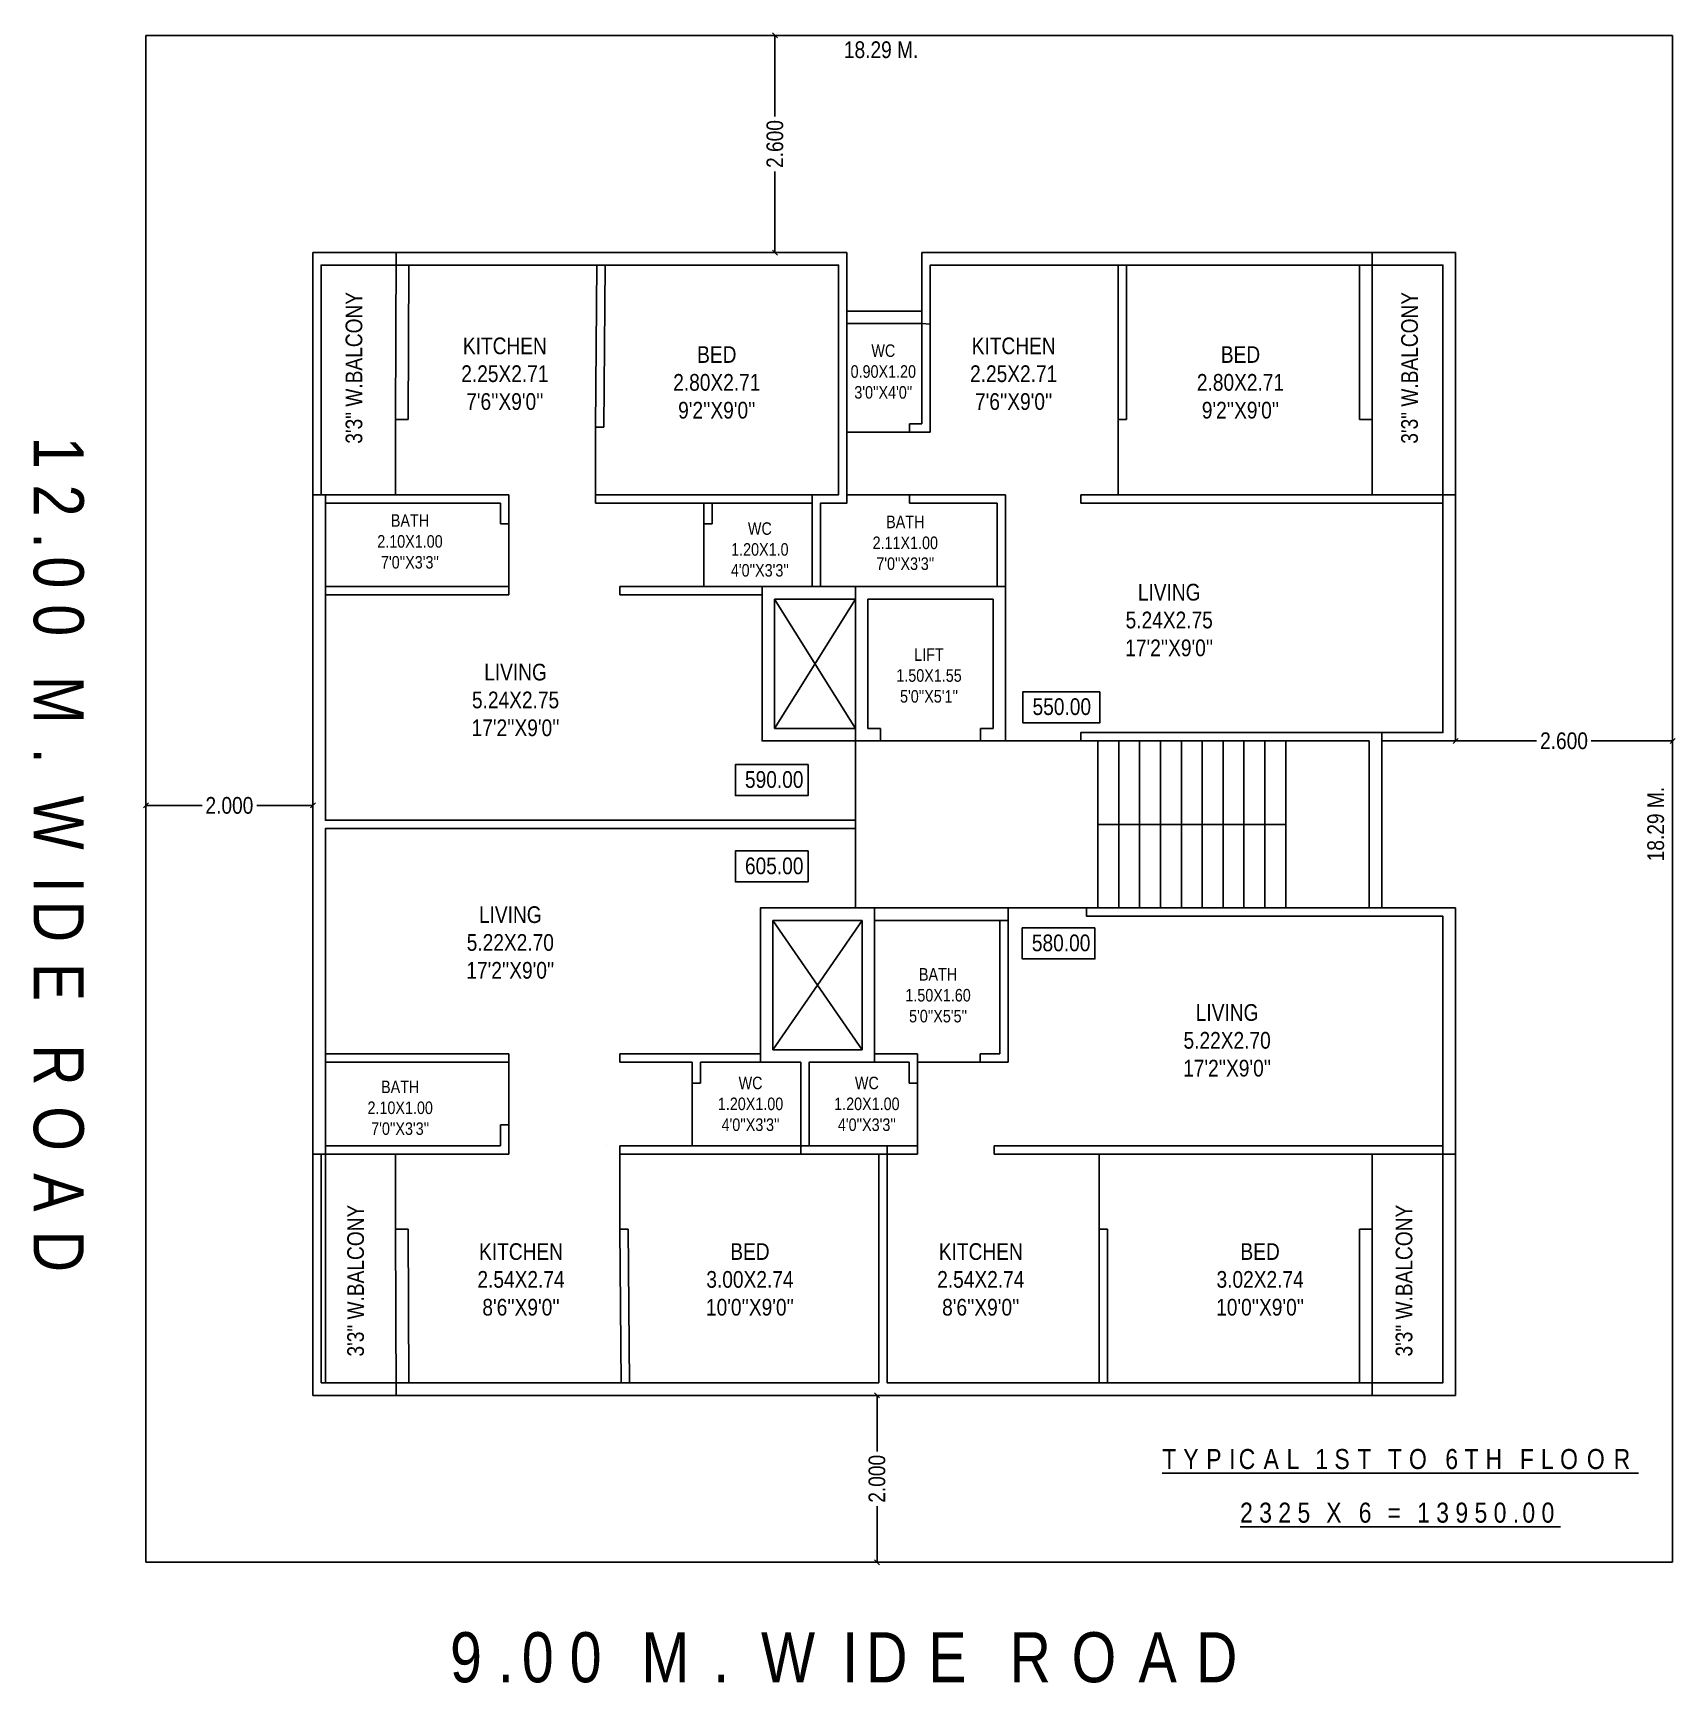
# Model space of a CAD drawing. Extents: x 2864.4 to 2884.1, y 1126.1 to 1145.9.
import ezdxf

# ---------------------------------------------------------------- set-up
doc = ezdxf.new("R2010")
doc.units = 0
doc.layers.get('0').update_dxf_attribs({"linetype": 'CONTINUOUS'})
doc.layers.get('DEFPOINTS').update_dxf_attribs({"linetype": 'CONTINUOUS'})
doc.layers.add('TEXT_', color=255, linetype='CONTINUOUS')
doc.layers.add('WALL', color=7, linetype='CONTINUOUS')
doc.styles.add('AN', font='ARIALN.TTF')
doc.dimstyles.new('DIM', dxfattribs={"dimtxt": 0.2, "dimasz": 0.06, "dimexe": 0.05, "dimexo": 0.3, "dimgap": 0.05, "dimtad": 0, "dimdec": 3, "dimlfac": -1, "dimzin": 1, "dimtxsty": 'AN', "dimblk1": 'OBLIQUE', "dimblk2": 'OBLIQUE', "dimsah": 1, "dimcen": 0.001, "dimse1": 1, "dimse2": 1, "dimclrd": 252, "dimclre": 256, "dimclrt": 1, "dimadec": 4, "dimazin": 3, "dimtfac": 1, "dimtdec": 3, "dimtofl": 0, "dimtmove": 0, "dimatfit": 3, "dimtolj": 1, "dimtzin": 1})

# ---------------------------------------------------------------- blocks, each defined once
blk = doc.blocks.new('_OBLIQUE')
at = {"color": 0, "linetype": 'BYBLOCK'}
blk.add_line((-0.5, -0.5), (0.5, 0.5), dxfattribs=at)
blk = doc.blocks.new('*D7')
at = {"color": 252}
for p, q in [((2873.279, 1145.884), (2873.279, 1144.912)), ((2873.279, 1143.284), (2873.279, 1144.256))]:
    blk.add_line(p, q, dxfattribs=at)
at = {"layer": 'DEFPOINTS', "color": 0}
for p in [(2873.279, 1145.884), (2873.279, 1143.284), (2873.279, 1143.284)]:
    blk.add_point(p, dxfattribs=at)
at = {"color": 252, "xscale": 0.06, "yscale": 0.06, "zscale": 0.06}
for p, rotation in [((2873.279, 1145.884), 90), ((2873.279, 1143.284), 270)]:
    blk.add_blockref('_OBLIQUE', p, dxfattribs=dict(at, rotation=rotation))
at = {"color": 1, "insert": (2873.279, 1144.584), "char_height": 0.2, "attachment_point": 5, "rotation": 90, "style": 'AN'}
blk.add_mtext('\\A1;2.600', dxfattribs=at)
blk = doc.blocks.new('*D8')
at = {"color": 252}
for p, q in [((2865.743, 1136.66), (2866.415, 1136.66)), ((2867.743, 1136.66), (2867.07, 1136.66))]:
    blk.add_line(p, q, dxfattribs=at)
at = {"layer": 'DEFPOINTS', "color": 0}
for p in [(2865.743, 1136.739), (2867.743, 1136.739), (2867.743, 1136.66)]:
    blk.add_point(p, dxfattribs=at)
at = {"color": 252, "xscale": 0.06, "yscale": 0.06, "zscale": 0.06, "rotation": 180}
blk.add_blockref('_OBLIQUE', (2865.743, 1136.66), dxfattribs=at)
at = {"color": 252, "xscale": 0.06, "yscale": 0.06, "zscale": 0.06}
blk.add_blockref('_OBLIQUE', (2867.743, 1136.66), dxfattribs=at)
at = {"color": 1, "insert": (2866.743, 1136.66), "char_height": 0.2, "attachment_point": 5, "style": 'AN'}
blk.add_mtext('\\A1;2.000', dxfattribs=at)
blk = doc.blocks.new('*D9')
at = {"color": 252}
for p, q in [((2881.433, 1137.434), (2882.405, 1137.434)), ((2884.033, 1137.434), (2883.06, 1137.434))]:
    blk.add_line(p, q, dxfattribs=at)
at = {"layer": 'DEFPOINTS', "color": 0}
for p in [(2881.433, 1137.434), (2884.033, 1137.434), (2884.033, 1137.434)]:
    blk.add_point(p, dxfattribs=at)
at = {"color": 252, "xscale": 0.06, "yscale": 0.06, "zscale": 0.06, "rotation": 180}
blk.add_blockref('_OBLIQUE', (2881.433, 1137.434), dxfattribs=at)
at = {"color": 252, "xscale": 0.06, "yscale": 0.06, "zscale": 0.06}
blk.add_blockref('_OBLIQUE', (2884.033, 1137.434), dxfattribs=at)
at = {"color": 1, "insert": (2882.733, 1137.434), "char_height": 0.2, "attachment_point": 5, "style": 'AN'}
blk.add_mtext('\\A1;2.600', dxfattribs=at)
blk = doc.blocks.new('*D10')
at = {"color": 252}
for p, q in [((2874.502, 1129.594), (2874.502, 1128.922)), ((2874.502, 1127.594), (2874.502, 1128.266))]:
    blk.add_line(p, q, dxfattribs=at)
at = {"layer": 'DEFPOINTS', "color": 0}
for p in [(2874.473, 1129.594), (2874.473, 1127.594), (2874.502, 1127.594)]:
    blk.add_point(p, dxfattribs=at)
at = {"color": 252, "xscale": 0.06, "yscale": 0.06, "zscale": 0.06}
for p, rotation in [((2874.502, 1129.594), 90), ((2874.502, 1127.594), 270)]:
    blk.add_blockref('_OBLIQUE', p, dxfattribs=dict(at, rotation=rotation))
at = {"color": 1, "insert": (2874.502, 1128.594), "char_height": 0.2, "attachment_point": 5, "rotation": 90, "style": 'AN'}
blk.add_mtext('\\A1;2.000', dxfattribs=at)

msp = doc.modelspace()

# ---------------------------------------------------------------- linework, layer by layer
for p, q in [((2884.0326, 1145.8837), (2865.7426, 1145.8837)), ((2865.7426, 1145.8837), (2865.7426, 1127.5937)), ((2884.0326, 1127.5937), (2884.0326, 1145.8837)), ((2868.7426, 1143.2837), (2868.7342, 1141.2832)), ((2874.1407, 1143.2837), (2874.1407, 1140.2831)), ((2875.0407, 1143.2837), (2875.0407, 1141.2331)), ((2880.4326, 1141.2827), (2880.4326, 1143.2837)), ((2868.8926, 1143.1337), (2868.8841, 1141.2832)), ((2868.8926, 1143.1337), (2871.1436, 1143.1337)), ((2871.2436, 1143.1337), (2874.0407, 1143.1337)), ((2874.0407, 1143.1337), (2874.0407, 1140.3831)), ((2875.1407, 1143.1337), (2877.3906, 1143.1337)), ((2875.1407, 1143.1337), (2875.1407, 1141.1331)), ((2877.3906, 1143.1337), (2877.3906, 1141.2827)), ((2877.4906, 1143.1337), (2880.2826, 1143.1337)), ((2877.4906, 1143.1337), (2877.4906, 1141.2827)), ((2880.2826, 1141.2827), (2880.2826, 1143.1337)), ((2874.1407, 1142.4331), (2875.0407, 1142.4331)), ((2868.7342, 1141.2832), (2868.8841, 1141.2832)), ((2871.1306, 1141.1927), (2871.2306, 1141.1927)), ((2874.8907, 1141.2331), (2875.0407, 1141.2331)), ((2874.8907, 1141.2331), (2874.8907, 1141.1331)), ((2874.8907, 1141.1331), (2875.1407, 1141.1331)), ((2867.7426, 1140.3832), (2870.0922, 1140.3832)), ((2867.7426, 1140.3832), (2867.7426, 1132.4832)), ((2870.0922, 1140.2832), (2870.0922, 1140.3832)), ((2871.1306, 1140.2832), (2871.1306, 1140.3832)), ((2871.1306, 1140.3831), (2874.0407, 1140.3831)), ((2874.8907, 1140.3831), (2876.0426, 1140.3831)), ((2874.8907, 1140.3831), (2874.8907, 1140.2831)), ((2876.0426, 1137.4337), (2876.0426, 1140.3831)), ((2876.9426, 1140.3831), (2876.9426, 1140.2827)), ((2867.8926, 1140.2832), (2869.9922, 1140.2832)), ((2867.8926, 1140.2832), (2867.8926, 1139.2832)), ((2869.9922, 1140.2832), (2869.9922, 1140.0332)), ((2870.0922, 1140.2832), (2870.0922, 1140.2832)), ((2870.0922, 1140.2832), (2870.0922, 1140.0332)), ((2871.1306, 1140.2832), (2871.1306, 1140.2832)), ((2871.1306, 1140.2832), (2873.7252, 1140.2831)), ((2872.4256, 1140.0332), (2872.4256, 1140.2832)), ((2872.5256, 1140.0332), (2872.5256, 1140.2832)), ((2873.7252, 1139.2832), (2873.7252, 1140.2831)), ((2873.8252, 1139.2832), (2873.8252, 1140.2831)), ((2873.8252, 1140.2831), (2874.1407, 1140.2831)), ((2874.8907, 1140.2831), (2875.9426, 1140.2831)), ((2875.9426, 1139.2831), (2875.9426, 1140.2831)), ((2870.0922, 1140.0332), (2869.9922, 1140.0332)), ((2867.8926, 1139.1832), (2867.8926, 1136.4837)), ((2870.0922, 1139.2832), (2870.0922, 1139.1832)), ((2871.4206, 1139.2832), (2871.4206, 1139.1832)), ((2873.1252, 1137.4337), (2873.1252, 1139.1832)), ((2873.2752, 1137.5837), (2873.2752, 1139.1332)), ((2874.2427, 1139.2832), (2874.2427, 1137.4337)), ((2874.3927, 1139.1332), (2874.3927, 1137.5837)), ((2875.8926, 1137.5837), (2875.8926, 1139.1331)), ((2874.5427, 1137.5837), (2874.5427, 1137.4337)), ((2875.7427, 1137.5837), (2875.7427, 1137.4337)), ((2876.9426, 1137.4337), (2876.9426, 1137.5337)), ((2876.9426, 1137.4337), (2876.9426, 1137.5337)), ((2880.5486, 1137.5337), (2880.5486, 1135.4337)), ((2880.3986, 1137.4337), (2880.3986, 1135.4337)), ((2867.8926, 1136.4837), (2874.2427, 1136.4837)), ((2867.8926, 1136.3837), (2874.2427, 1136.3837)), ((2867.8926, 1133.6832), (2867.8926, 1136.3837)), ((2874.2427, 1136.4837), (2874.2427, 1136.3837)), ((2874.2427, 1136.3837), (2874.2427, 1136.4837)), ((2873.1052, 1135.4337), (2874.4727, 1135.4337)), ((2873.1052, 1133.6832), (2873.1052, 1135.4337)), ((2874.3727, 1135.4337), (2874.3727, 1135.4337)), ((2874.4727, 1135.4337), (2874.4727, 1133.5832)), ((2876.0726, 1135.4337), (2876.0726, 1133.5832)), ((2877.0126, 1135.4337), (2877.0126, 1135.3337)), ((2881.4326, 1135.4337), (2881.4326, 1132.4832)), ((2873.2552, 1133.7332), (2873.2552, 1135.2837)), ((2874.3227, 1135.2837), (2874.3227, 1133.7332)), ((2875.9726, 1135.2837), (2875.9726, 1133.6832)), ((2881.2826, 1135.3337), (2881.2826, 1132.5832)), ((2867.8926, 1132.5832), (2867.8926, 1133.5832)), ((2870.0922, 1133.5832), (2870.0922, 1133.6832)), ((2871.422, 1133.5832), (2871.422, 1133.6833)), ((2872.2887, 1133.3332), (2872.2887, 1133.5832)), ((2872.3887, 1133.3332), (2872.3887, 1133.5832)), ((2873.5887, 1132.5832), (2873.5887, 1133.5832)), ((2873.6887, 1132.5832), (2873.6887, 1133.5832)), ((2874.8887, 1133.3332), (2874.8887, 1133.5832)), ((2874.9887, 1133.3332), (2874.9887, 1133.6832)), ((2875.7386, 1133.6832), (2875.7386, 1133.5832)), ((2872.2887, 1133.3332), (2872.3887, 1133.3332)), ((2874.8887, 1133.3332), (2874.9887, 1133.3332)), ((2869.9922, 1132.5832), (2869.9922, 1132.8332)), ((2870.0922, 1132.8332), (2869.9922, 1132.8332)), ((2870.0922, 1132.5832), (2870.0922, 1132.8332)), ((2867.7426, 1132.4832), (2870.0922, 1132.4832)), ((2867.8926, 1132.5832), (2869.9922, 1132.5832)), ((2870.0922, 1132.5832), (2870.0922, 1132.5832)), ((2870.0922, 1132.5832), (2870.0922, 1132.4832)), ((2871.2649, 1132.5832), (2871.2649, 1132.5832)), ((2871.4226, 1132.5832), (2874.9887, 1132.5832)), ((2871.4226, 1132.5832), (2871.4226, 1132.4832)), ((2871.4226, 1132.4832), (2874.3827, 1132.4832)), ((2874.5227, 1129.7437), (2874.5227, 1132.4832)), ((2874.6227, 1129.7437), (2874.6227, 1132.4832)), ((2874.9887, 1132.5832), (2874.9887, 1132.4832)), ((2875.9066, 1132.4832), (2875.9066, 1132.5832)), ((2868.7342, 1131.5832), (2868.8841, 1131.5832)), ((2868.7426, 1129.5937), (2868.7342, 1131.5832)), ((2868.8926, 1129.7437), (2868.8841, 1131.5832)), ((2871.4226, 1131.5832), (2871.5226, 1131.5832)), ((2877.1626, 1129.7437), (2877.1626, 1131.5832)), ((2877.2626, 1129.7437), (2877.2626, 1131.5832)), ((2880.2826, 1131.5832), (2880.2826, 1129.7437)), ((2880.4326, 1131.5832), (2880.4326, 1129.5937)), ((2868.8926, 1129.7437), (2871.4356, 1129.7437)), ((2871.5356, 1129.7437), (2874.5227, 1129.7437)), ((2874.6227, 1129.7437), (2877.1626, 1129.7437)), ((2877.2626, 1129.7437), (2880.2826, 1129.7437)), ((2865.7426, 1127.5937), (2884.0326, 1127.5937))]:
    msp.add_line(p, q)
at = {"color": 1}
for p, q in [((2867.7426, 1140.3832), (2867.7426, 1143.2837)), ((2867.7426, 1143.2837), (2868.7426, 1143.2837)), ((2880.4326, 1143.2837), (2881.4326, 1143.2837)), ((2881.4326, 1143.2837), (2881.4326, 1140.3827)), ((2867.8426, 1140.3832), (2867.8426, 1143.1337)), ((2867.8426, 1143.1337), (2868.7426, 1143.1337)), ((2880.4326, 1143.1337), (2881.2826, 1143.1337)), ((2881.2826, 1143.1337), (2881.2826, 1140.3827)), ((2874.8907, 1141.1331), (2874.1407, 1141.1331)), ((2877.3906, 1141.2827), (2877.3906, 1140.3827)), ((2880.4326, 1141.2827), (2880.4326, 1140.3827)), ((2874.8907, 1140.3831), (2874.1407, 1140.3831)), ((2873.2752, 1139.1332), (2874.2427, 1137.5837)), ((2873.2752, 1137.5837), (2874.2427, 1139.1332)), ((2874.2427, 1136.4837), (2874.2427, 1137.4337)), ((2876.0426, 1137.4337), (2876.9426, 1137.4337)), ((2877.1486, 1137.4337), (2877.1486, 1135.4337)), ((2877.3986, 1137.4337), (2877.3986, 1135.4337)), ((2877.6486, 1137.4337), (2877.6486, 1135.4337)), ((2877.8986, 1137.4337), (2877.8986, 1135.4337)), ((2878.1486, 1137.4337), (2878.1486, 1135.4337)), ((2878.3986, 1137.4337), (2878.3986, 1135.4337)), ((2878.6486, 1137.4337), (2878.6486, 1135.4337)), ((2878.8986, 1137.4337), (2878.8986, 1135.4337)), ((2879.1486, 1137.4337), (2879.1486, 1135.4337)), ((2879.3986, 1137.4337), (2879.3986, 1135.4337)), ((2874.2427, 1136.3837), (2874.2427, 1135.4337)), ((2877.1486, 1136.4337), (2879.3986, 1136.4337)), ((2876.0726, 1135.4337), (2877.0126, 1135.4337)), ((2873.2552, 1135.2837), (2874.3227, 1133.7332)), ((2873.2552, 1133.7332), (2874.3227, 1135.2837)), ((2874.9887, 1133.5832), (2875.7386, 1133.5832)), ((2872.2887, 1133.3332), (2872.2887, 1132.5832)), ((2874.9887, 1133.3332), (2874.9887, 1132.5832)), ((2867.7426, 1132.4832), (2867.7426, 1129.5937)), ((2867.8426, 1132.4832), (2867.8426, 1129.7437)), ((2868.7342, 1131.5832), (2868.7342, 1132.4832)), ((2871.4226, 1131.5832), (2871.4226, 1132.4832)), ((2877.1626, 1131.5832), (2877.1626, 1132.4832)), ((2880.4326, 1131.5832), (2880.4326, 1132.4832)), ((2881.2826, 1132.4832), (2881.2826, 1129.7437)), ((2881.4326, 1132.4832), (2881.4326, 1129.5937)), ((2867.8426, 1129.7437), (2868.7426, 1129.7437)), ((2880.4326, 1129.7437), (2881.2826, 1129.7437)), ((2867.7426, 1129.5937), (2868.7426, 1129.5937)), ((2880.4326, 1129.5937), (2881.4326, 1129.5937))]:
    msp.add_line(p, q, dxfattribs=at)
at = {"color": 0, "linetype": 'CONTINUOUS'}
for p, q in [((2874.1407, 1143.2837), (2868.7426, 1143.2837)), ((2880.4326, 1143.2837), (2875.0407, 1143.2837)), ((2871.1436, 1143.1337), (2871.1306, 1141.1927)), ((2871.2436, 1143.1337), (2871.2306, 1141.1927)), ((2875.0407, 1142.5831), (2874.1407, 1142.5831)), ((2872.4256, 1140.0332), (2872.5256, 1140.0332)), ((2867.8926, 1139.2832), (2870.0922, 1139.2832)), ((2867.8926, 1139.1832), (2870.0922, 1139.1832)), ((2871.4206, 1139.2832), (2874.7427, 1139.2831)), ((2871.4206, 1139.1832), (2873.1252, 1139.1832)), ((2873.2752, 1139.1332), (2874.2427, 1139.1332)), ((2867.8926, 1133.6832), (2870.0922, 1133.6832)), ((2867.8926, 1133.5832), (2870.0922, 1133.5832)), ((2871.422, 1133.6832), (2873.1052, 1133.6832)), ((2871.422, 1133.5832), (2872.2887, 1133.5832)), ((2872.3887, 1133.5832), (2873.5887, 1133.5832)), ((2873.2552, 1133.7332), (2874.3227, 1133.7332)), ((2873.6887, 1133.5832), (2874.8887, 1133.5832)), ((2874.4727, 1133.6832), (2874.9887, 1133.6832)), ((2871.4356, 1129.7437), (2871.4226, 1131.5832)), ((2871.5356, 1129.7437), (2871.5226, 1131.5832)), ((2874.4726, 1129.5937), (2868.7426, 1129.5937)), ((2876.6726, 1129.5937), (2874.4726, 1129.5937)), ((2880.4326, 1129.5937), (2876.6726, 1129.5937))]:
    msp.add_line(p, q, dxfattribs=at)
at = {"color": 1, "linetype": 'CONTINUOUS'}
for p, q in [((2868.7342, 1141.2832), (2868.7342, 1140.3832)), ((2871.1306, 1141.1927), (2871.1306, 1140.3831)), ((2870.0922, 1140.0332), (2870.0922, 1139.2832)), ((2872.4256, 1140.0332), (2872.4256, 1139.2832)), ((2870.0922, 1132.8332), (2870.0922, 1133.5832))]:
    msp.add_line(p, q, dxfattribs=at)
at = {"linetype": 'CONTINUOUS'}
for p, q in [((2877.4906, 1141.2827), (2877.3906, 1141.2827)), ((2880.4326, 1141.2827), (2880.2826, 1141.2827)), ((2881.4326, 1140.3827), (2876.9426, 1140.3827)), ((2881.2826, 1140.2827), (2876.9426, 1140.2827)), ((2875.8926, 1139.1331), (2874.3927, 1139.1331)), ((2876.0426, 1139.2831), (2874.7427, 1139.2831)), ((2874.2427, 1137.5837), (2873.2752, 1137.5837)), ((2874.5427, 1137.5837), (2874.3927, 1137.5837)), ((2875.8926, 1137.5837), (2875.7427, 1137.5837)), ((2880.5486, 1137.5337), (2876.9426, 1137.5337)), ((2874.2427, 1137.4337), (2873.1252, 1137.4337)), ((2876.0426, 1137.4337), (2874.2427, 1137.4337)), ((2880.3986, 1137.4337), (2876.9426, 1137.4337)), ((2876.0726, 1135.4337), (2874.4727, 1135.4337)), ((2881.4326, 1135.4337), (2877.0126, 1135.4337)), ((2874.3227, 1135.2837), (2873.2552, 1135.2837)), ((2875.9726, 1135.2837), (2874.4727, 1135.2837)), ((2881.2826, 1135.3337), (2877.0126, 1135.3337)), ((2875.9726, 1133.6832), (2875.7386, 1133.6832)), ((2876.0726, 1133.5832), (2875.7386, 1133.5832)), ((2874.9887, 1132.4832), (2874.3827, 1132.4832)), ((2881.2826, 1132.5832), (2875.9066, 1132.5832)), ((2881.4326, 1132.4832), (2875.9066, 1132.4832)), ((2877.2626, 1131.5832), (2877.1626, 1131.5832)), ((2880.4326, 1131.5832), (2880.2826, 1131.5832))]:
    msp.add_line(p, q, dxfattribs=at)
at = {"color": 7}
for p, q in [((2881.4326, 1137.4337), (2881.4326, 1140.3827)), ((2881.2826, 1137.5337), (2881.2826, 1140.2827)), ((2880.5486, 1137.5337), (2881.2826, 1137.5337)), ((2881.4326, 1137.4337), (2880.5486, 1137.4337))]:
    msp.add_line(p, q, dxfattribs=at)
at = {"color": 1}
for points in [[(2874.2427, 1137.4337), (2874.2427, 1136.4837), (2867.8926, 1136.4837), (2867.8926, 1140.3832), (2867.8426, 1140.3832), (2867.8426, 1143.1337), (2874.0407, 1143.1337), (2874.0407, 1140.3831), (2873.7252, 1140.3831), (2873.7252, 1139.2832), (2873.1263, 1139.2832), (2873.1252, 1137.4337)], [(2877.173, 1138.0232), (2876.2509, 1138.0232), (2876.2509, 1137.6518), (2877.173, 1137.6518)], [(2873.6762, 1137.1506), (2872.8054, 1137.1506), (2872.8054, 1136.7791), (2873.6762, 1136.7791)], [(2873.6762, 1136.1161), (2872.8054, 1136.1161), (2872.8054, 1135.7446), (2873.6762, 1135.7446)], [(2877.1135, 1135.1934), (2876.2427, 1135.1934), (2876.2427, 1134.8219), (2877.1135, 1134.8219)]]:
    msp.add_lwpolyline(points, close=True, dxfattribs=at)
for points in [[(2876.0426, 1137.4337), (2876.9426, 1137.4337), (2876.9426, 1137.5337), (2881.2826, 1137.5337), (2881.2826, 1143.1337), (2875.1407, 1143.1337), (2875.1407, 1142.4267), (2875.0407, 1142.4331), (2874.1407, 1142.4331), (2874.1407, 1140.2831), (2873.8252, 1140.2831), (2873.8252, 1139.2832), (2876.0426, 1139.2831)], [(2874.2427, 1135.4337), (2874.2427, 1136.3837), (2867.8926, 1136.3837), (2867.8926, 1129.7437), (2874.5227, 1129.7437), (2874.5227, 1132.4832), (2873.5887, 1132.4832), (2873.5887, 1133.5832), (2873.1052, 1133.5832), (2873.1052, 1135.4337)], [(2876.0726, 1135.4337), (2877.0126, 1135.4337), (2877.0126, 1135.3337), (2881.2826, 1135.3337), (2881.2826, 1129.7437), (2874.6227, 1129.7437), (2874.6227, 1132.5832), (2873.6887, 1132.5832), (2873.6887, 1133.5832), (2874.4727, 1133.5832), (2874.4727, 1135.2837), (2876.0726, 1135.2837)]]:
    msp.add_lwpolyline(points, close=True)

# ---------------------------------------------------------------- texts
at = {"color": 0, "linetype": 'BYBLOCK', "insert": (2864.3901, 1135.9501), "char_height": 0.6, "width": 9.888969, "attachment_point": 8, "rotation": 270, "style": 'AN'}
msp.add_mtext('{\\T1.5;12.00 M. WIDE ROAD}', dxfattribs=at)
at = {"color": 7, "linetype": 'BYBLOCK', "char_height": 0.24, "width": 7.911176, "attachment_point": 8, "style": 'AN'}
for s, insert in [('{\\T1.5;\\LTYPICAL 1ST TO 6TH FLOOR}', (2880.7722, 1128.7074)), ('{\\T1.5;\\L2325 X 6 = 13950.00}', (2880.7722, 1128.065))]:
    msp.add_mtext(s, dxfattribs=dict(at, insert=insert))
at = {"color": 0, "linetype": 'BYBLOCK', "insert": (2874.2269, 1126.1477), "char_height": 0.6, "width": 9.888969, "attachment_point": 8, "style": 'AN'}
msp.add_mtext('{\\T1.5;9.00 M. WIDE ROAD}', dxfattribs=at)
at = {"layer": 'TEXT_', "linetype": 'CONTINUOUS', "style": 'AN'}
for p in [(2868.3353, 1140.9933), (2880.9821, 1140.9933), (2868.3549, 1130.0584), (2880.916, 1130.0584)]:
    msp.add_text('3\'3" W.BALCONY', height=0.2, rotation=90, dxfattribs=at).set_placement(p)
at = {"layer": 'TEXT_', "color": 0, "char_height": 0.2, "width": 1.495383, "attachment_point": 5, "style": 'AN'}
for s, insert, rotation in [('18.29 M.', (2874.5512, 1145.7122), 359.99898), ('550.00', (2876.7159, 1137.8423), 359.99898), ('590.00', (2873.2704, 1136.9697), 359.99898), ('18.29 M.', (2883.8322, 1136.4367), 89.99898), ('605.00', (2873.2704, 1135.9351), 359.99898), ('580.00', (2876.7077, 1135.0124), 359.99898)]:
    msp.add_mtext(s, dxfattribs=dict(at, insert=insert, rotation=rotation))
at = {"layer": 'TEXT_', "linetype": 'CONTINUOUS', "char_height": 0.15, "attachment_point": 8, "style": 'AN'}
for s, insert, width in [("WC\\P0.90X1.20\\P3'0''X4'0''", (2874.5775, 1141.5313), 2.304721), ("BATH\\P2.10X1.00\\P7'0''X3'3''", (2868.9065, 1139.4961), 2.071721), ("BATH\\P2.11X1.00\\P7'0''X3'3''", (2874.8409, 1139.4793), 2.341721), ("WC\\P1.20X1.0\\P4'0''X3'3''", (2873.0985, 1139.4001), 2.071721), ("LIFT\\P1.50X1.55\\P5'0''X5'1''", (2875.1253, 1137.8899), 2.371721), ("BATH\\P1.50X1.60\\P5'0''X5'5''", (2875.2336, 1134.0596), 2.071721), ("WC\\P1.20X1.00\\P4'0''X3'3''", (2872.987, 1132.7584), 2.071721), ("WC\\P1.20X1.00\\P4'0''X3'3''", (2874.3805, 1132.7584), 2.071721), ("BATH\\P2.10X1.00\\P7'0''X3'3''", (2868.7893, 1132.7115), 2.071721)]:
    msp.add_mtext(s, dxfattribs=dict(at, insert=insert, width=width))
at = {"layer": 'WALL', "char_height": 0.2, "attachment_point": 2, "style": 'AN'}
for s, insert, width in [("KITCHEN\\P2.25X2.71\\P7'6''X9'0''", (2870.0432, 1142.2659), 1.171721), ("BED\\P2.80X2.71\\P9'2''X9'0''", (2872.5826, 1142.1621), 1.791721), ("KITCHEN\\P2.25X2.71\\P7'6''X9'0''", (2876.1393, 1142.2659), 1.171721), ("BED\\P2.80X2.71\\P9'2''X9'0''", (2878.8566, 1142.1621), 1.791721), ("LIVING\\P5.24X2.75\\P17'2''X9'0''", (2878.0027, 1139.315), 1.471721), ("LIVING\\P5.24X2.75\\P17'2''X9'0''", (2870.1715, 1138.3576), 1.471721), ("LIVING\\P5.22X2.70\\P17'2''X9'0''", (2870.1087, 1135.4522), 1.761721), ("LIVING\\P5.22X2.70\\P17'2''X9'0''", (2878.6966, 1134.28), 1.761721), ("KITCHEN\\P2.54X2.74\\P8'6''X9'0''", (2870.2369, 1131.4161), 1.471721), ("BED\\P3.00X2.74\\P10'0''X9'0''", (2872.9796, 1131.4161), 1.471721), ("KITCHEN\\P2.54X2.74\\P8'6''X9'0''", (2875.7453, 1131.4161), 1.471721), ("BED\\P3.02X2.74\\P10'0''X9'0''", (2879.0919, 1131.4161), 1.471721)]:
    msp.add_mtext(s, dxfattribs=dict(at, insert=insert, width=width))

# ---------------------------------------------------------------- dimensions: what is measured, and where the dimension line sits
for base, p1, p2, angle, picture, middle in [((2873.2792, 1143.2837), (2873.2792, 1145.8837), (2873.2792, 1143.2837), 90, '*D7', (2873.2792, 1144.5837)), ((2884.0326, 1137.4337), (2881.4326, 1137.4337), (2884.0326, 1137.4337), 0, '*D9', (2882.7326, 1137.4337)), ((2867.7426, 1136.6596), (2865.7426, 1136.7387), (2867.7426, 1136.7387), 0, '*D8', (2866.7426, 1136.6596)), ((2874.5016, 1127.5937), (2874.4726, 1129.5937), (2874.4726, 1127.5937), 90, '*D10', (2874.5016, 1128.5937))]:
    dim = msp.add_linear_dim(base=base, p1=p1, p2=p2, angle=angle, dimstyle='DIM')
    dim.commit()
    dim.dimension.update_dxf_attribs({"geometry": picture, "text_midpoint": middle})

doc.saveas('drawing.dxf')
